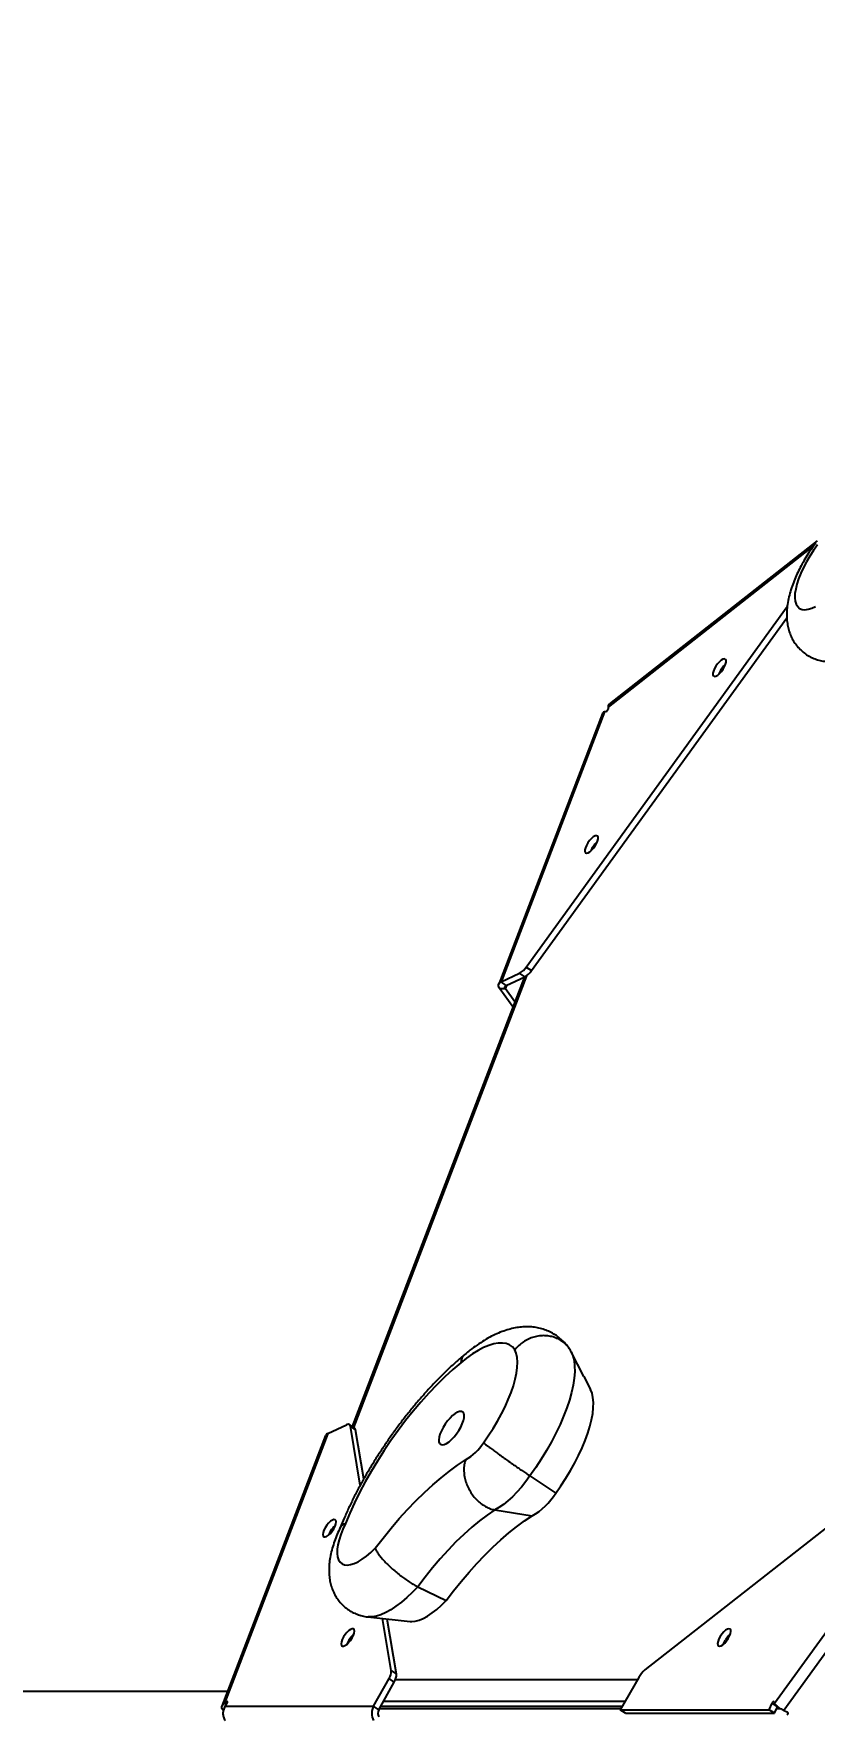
# Model space of a CAD drawing. Header units: millimetres. Extents: x -4720 to 4364, y -4819 to 4363.
# Drawn here: x -1610 to -1267, y 127 to 865 of the extents above; entities that cross this region are included whole.
import ezdxf

# ---------------------------------------------------------------- set-up
doc = ezdxf.new("R2010")
doc.units = ezdxf.units.MM
for name, color, linetype in [('DIKOM_ОБЪЕКТ', 7, 'Continuous'), ('DIKOM_РАЗМЕР_ЗОНА', 7, 'Continuous'), ('DIKOM_РАЗМЕР_ОБЪЕКТА', 7, 'Continuous')]:
    doc.layers.add(name, color=color, linetype=linetype)
doc.styles.add('style1', font='arial.ttf', dxfattribs={"width": 0.8})
doc.dimstyles.new('1-50', dxfattribs={"dimtxt": 300, "dimasz": 200, "dimexe": 100, "dimexo": 0, "dimgap": 100, "dimtad": 1, "dimdec": 0, "dimtxsty": 'style1', "dimcen": 0, "dimclrd": 7, "dimclre": 7, "dimadec": 1, "dimazin": 2, "dimtfac": 1, "dimtdec": 0, "dimtmove": 0, "dimatfit": 3, "dimfxl": 0, "dimlwd": 25, "dimlwe": 18, "dimarcsym": 0})

# ---------------------------------------------------------------- blocks, each defined once
blk = doc.blocks.new('*D10')
at = {"layer": 'Defpoints', "color": 0, "transparency": 16777216}
for p in [(-2674.62, 2212.87), (-210.39, 2212.87), (582.24, -1937.13)]:
    blk.add_point(p, dxfattribs=at)
at = {"layer": 'DIKOM_РАЗМЕР_ОБЪЕКТА', "color": 7, "lineweight": 18, "transparency": 16777216}
for p, q in [((-210.39, 2212.87), (-2774.62, 2212.87)), ((582.24, -1937.13), (-2774.62, -1937.13))]:
    blk.add_line(p, q, dxfattribs=at)
at = {"layer": 'DIKOM_РАЗМЕР_ОБЪЕКТА', "color": 7, "lineweight": 25, "transparency": 16777216}
blk.add_line((-2674.62, -1737.13), (-2674.62, 2012.87), dxfattribs=at)
at = {"layer": 'DIKOM_РАЗМЕР_ОБЪЕКТА', "color": 7, "transparency": 16777216}
for points in [[(-2707.95, 2012.87), (-2641.28, 2012.87), (-2674.62, 2212.87)], [(-2707.95, -1737.13), (-2641.28, -1737.13), (-2674.62, -1937.13)]]:
    blk.add_solid(points, dxfattribs=at)
at = {"layer": 'DIKOM_РАЗМЕР_ОБЪЕКТА', "color": 0, "transparency": 16777216, "insert": (-2927.79, 137.87), "char_height": 300, "attachment_point": 5, "rotation": 90, "style": 'style1'}
blk.add_mtext('4150', dxfattribs=at)
blk = doc.blocks.new('*D12')
at = {"layer": 'Defpoints', "color": 0, "transparency": 16777216}
for p in [(-4269.79, 4362.87), (248.26, 4362.87), (248.26, -4087.13)]:
    blk.add_point(p, dxfattribs=at)
at = {"layer": 'DIKOM_РАЗМЕР_ЗОНА', "color": 7, "lineweight": 18, "transparency": 16777216}
for p, q in [((248.26, 4362.87), (-4369.79, 4362.87)), ((248.26, -4087.13), (-4369.79, -4087.13))]:
    blk.add_line(p, q, dxfattribs=at)
at = {"layer": 'DIKOM_РАЗМЕР_ЗОНА', "color": 7, "lineweight": 25, "transparency": 16777216}
blk.add_line((-4269.79, -3887.13), (-4269.79, 4162.87), dxfattribs=at)
at = {"layer": 'DIKOM_РАЗМЕР_ЗОНА', "color": 7, "transparency": 16777216}
for points in [[(-4303.12, 4162.87), (-4236.45, 4162.87), (-4269.79, 4362.87)], [(-4303.12, -3887.13), (-4236.45, -3887.13), (-4269.79, -4087.13)]]:
    blk.add_solid(points, dxfattribs=at)
at = {"layer": 'DIKOM_РАЗМЕР_ЗОНА', "color": 0, "transparency": 16777216, "insert": (-4522.96, 137.87), "char_height": 300, "attachment_point": 5, "rotation": 90, "style": 'style1'}
blk.add_mtext('8450', dxfattribs=at)

msp = doc.modelspace()

# ---------------------------------------------------------------- linework, layer by layer
at = {"layer": 'DIKOM_ОБЪЕКТ'}
for p, q in [((-1266.78, 639.68), (-1357.22, 568.69)), ((-1265.36, 641.68), (-1356.59, 570.07)), ((-1393.11, 454.48), (-1278.49, 612.9)), ((-1390.82, 452.91), (-1278.66, 607.93)), ((-1306.01, 587.01), (-1305.63, 587.36)), ((-1357.22, 568.69), (-1357.21, 567.76)), ((-1359.67, 565.87), (-1405.24, 446.98)), ((-1358.77, 566.55), (-1404.21, 447.98)), ((-1357.97, 566.71), (-1358.77, 566.55)), ((-1362.2, 509.35), (-1361.82, 509.69)), ((-1392.96, 450.66), (-1469.01, 252.21)), ((-1404.21, 447.98), (-1396.05, 451.75)), ((-1393.76, 450.18), (-1396.05, 451.75)), ((-1393.11, 454.48), (-1390.82, 452.91)), ((-1393.93, 450.1), (-1469.61, 252.62)), ((-1402.19, 444.83), (-1404.73, 444.83)), ((-1398.98, 436.91), (-1404.73, 444.83)), ((-1401.92, 446.41), (-1404.21, 447.98)), ((-1402.19, 444.83), (-1401.51, 446.6)), ((-1398.1, 439.21), (-1402.19, 444.83)), ((-1401.92, 446.41), (-1393.76, 450.18)), ((-1374.26, 286.86), (-1374.46, 287.13)), ((-1373.41, 285.47), (-1373.37, 285.39)), ((-1367.83, 274.57), (-1373.37, 285.39)), ((-1367.83, 274.58), (-1364.88, 268.81)), ((-1480.23, 249.59), (-1472.07, 253.36)), ((-1468.5, 251.86), (-1470.78, 253.43)), ((-1466.06, 226.77), (-1470.41, 252.76)), ((-1468.13, 251.18), (-1470.41, 252.76)), ((-1464.51, 229.57), (-1468.13, 251.18)), ((-1204.56, 252.77), (-1340.99, 145.67)), ((-1481.27, 248.59), (-1526.83, 129.69)), ((-1480.23, 249.59), (-1525.67, 131.03)), ((-1284.01, 131.04), (-1198.24, 249.61)), ((-1194.22, 246.45), (-1280, 127.89)), ((-1391.54, 230.91), (-1380.17, 223.36)), ((-1406.95, 215.97), (-1390.58, 213.33)), ((-1440.78, 182.16), (-1428.29, 176.14)), ((-1462.68, 168.96), (-1444.2, 166.9)), ((-1452.43, 145.35), (-1456.26, 168.24)), ((-1450.15, 143.78), (-1454.2, 168.01)), ((-1460.17, 129.71), (-1453.42, 141.91)), ((-1457.88, 128.14), (-1451.13, 140.34)), ((-1451.13, 140.34), (-1453.42, 141.91)), ((-1452.43, 145.35), (-1450.15, 143.78)), ((-1450.59, 141.45), (-1344.26, 141.45)), ((-1343.73, 142.37), (-1351.84, 128.19)), ((-1524.32, 136.24), (-1886.5, 136.24)), ((-1525.67, 131.03), (-1524.67, 131.7)), ((-1524.92, 130.51), (-1525.67, 131.03)), ((-1524.56, 131.05), (-1525.45, 129.71)), ((-1525.45, 129.71), (-1460.17, 129.71)), ((-1524.34, 131.48), (-1524.67, 131.7)), ((-1457.88, 128.14), (-1460.17, 129.71)), ((-1457.59, 128.67), (-1351.56, 128.67)), ((-1457.01, 129.72), (-1350.96, 129.72)), ((-1349.76, 131.82), (-1455.85, 131.82)), ((-1351.84, 128.19), (-1286.38, 128.19)), ((-1349.55, 126.61), (-1351.84, 128.19)), ((-1349.55, 126.61), (-1284.1, 126.61)), ((-1286.38, 128.19), (-1285.1, 131.06)), ((-1284.1, 126.61), (-1286.38, 128.19)), ((-1282.81, 129.49), (-1285.1, 131.06)), ((-1284.27, 131.71), (-1284.01, 131.04)), ((-1284.1, 126.61), (-1282.81, 129.49)), ((-1283.18, 128.67), (-1281.41, 128.67)), ((-1280, 127.89), (-1278.54, 127.21))]:
    msp.add_line(p, q, dxfattribs=at)
at = {"layer": 'DIKOM_ОБЪЕКТ', "flags": 128}
for points in [[(-1265.2, 639.93), (-1266.94, 637.51), (-1268.58, 635.02), (-1270.07, 632.49), (-1271.41, 629.95), (-1272.56, 627.44), (-1273.52, 625.01), (-1274.26, 622.69), (-1274.78, 620.51), (-1275.08, 618.51), (-1275.13, 616.71), (-1274.95, 615.14), (-1274.54, 613.83), (-1273.9, 612.79), (-1273.04, 612.04), (-1271.98, 611.6), (-1270.73, 611.46), (-1269.3, 611.63), (-1267.73, 612.1), (-1266.04, 612.88)], [(-1308.3, 588.59), (-1309.12, 587.69), (-1309.87, 586.66), (-1310.49, 585.57), (-1310.93, 584.51), (-1311.15, 583.58), (-1311.14, 582.84), (-1310.9, 582.36), (-1310.44, 582.17), (-1309.8, 582.29), (-1309.04, 582.72), (-1308.22, 583.4), (-1307.4, 584.3), (-1306.65, 585.34), (-1306.03, 586.43), (-1305.59, 587.48), (-1305.37, 588.41), (-1305.38, 589.15), (-1305.62, 589.64), (-1306.08, 589.82), (-1306.72, 589.7), (-1307.48, 589.28), (-1308.3, 588.59)], [(-1364.49, 510.93), (-1365.31, 510.03), (-1366.06, 508.99), (-1366.68, 507.9), (-1367.12, 506.85), (-1367.34, 505.91), (-1367.33, 505.18), (-1367.09, 504.69), (-1366.63, 504.51), (-1365.99, 504.63), (-1365.23, 505.05), (-1364.41, 505.74), (-1363.59, 506.64), (-1362.84, 507.67), (-1362.22, 508.76), (-1361.78, 509.82), (-1361.56, 510.75), (-1361.57, 511.49), (-1361.81, 511.97), (-1362.27, 512.16), (-1362.91, 512.04), (-1363.67, 511.61), (-1364.49, 510.93)], [(-1404.73, 444.83), (-1405.04, 445.32), (-1405.24, 445.79), (-1405.33, 446.25), (-1405.32, 446.68), (-1405.2, 447.08), (-1404.97, 447.43), (-1404.63, 447.74), (-1404.21, 447.98)], [(-1402.19, 444.83), (-1402.34, 445.07), (-1402.44, 445.31), (-1402.49, 445.54), (-1402.48, 445.76), (-1402.42, 445.95), (-1402.3, 446.13), (-1402.14, 446.28), (-1401.92, 446.41)], [(-1398.11, 286.36), (-1399.17, 287.54), (-1400.45, 288.43), (-1401.92, 289.01), (-1403.59, 289.28), (-1405.44, 289.24), (-1407.44, 288.9), (-1409.6, 288.24), (-1411.88, 287.29), (-1414.28, 286.04), (-1416.76, 284.51), (-1419.32, 282.7), (-1421.94, 280.64)], [(-1421.94, 280.64), (-1425.43, 277.62), (-1428.95, 274.37), (-1432.46, 270.9), (-1435.95, 267.23), (-1439.41, 263.37), (-1442.82, 259.35), (-1446.16, 255.18), (-1449.41, 250.88), (-1452.57, 246.48), (-1455.61, 242), (-1458.52, 237.45), (-1461.29, 232.85), (-1463.91, 228.24), (-1466.35, 223.64), (-1468.62, 219.05), (-1470.69, 214.52), (-1472.56, 210.05)], [(-1411.98, 245.44), (-1409.8, 248.53), (-1407.74, 251.69), (-1405.81, 254.89), (-1404.04, 258.11), (-1402.44, 261.31), (-1401.02, 264.47), (-1399.8, 267.55), (-1398.79, 270.52), (-1398, 273.37), (-1397.44, 276.06), (-1397.1, 278.57), (-1397, 280.88), (-1397.14, 282.95), (-1397.51, 284.79), (-1398.11, 286.36)], [(-1373.37, 285.39), (-1372.66, 283.66), (-1372.15, 281.58), (-1371.88, 279.23), (-1371.85, 276.64), (-1372.07, 273.83), (-1372.53, 270.81), (-1373.23, 267.61), (-1374.17, 264.24), (-1375.33, 260.74), (-1376.72, 257.13), (-1378.31, 253.43), (-1380.1, 249.67), (-1382.08, 245.88), (-1384.23, 242.08), (-1386.53, 238.3), (-1388.98, 234.57), (-1391.54, 230.91)], [(-1380.17, 223.36), (-1377.9, 226.59), (-1375.74, 229.88), (-1373.72, 233.22), (-1371.84, 236.58), (-1370.13, 239.92), (-1368.59, 243.23), (-1367.24, 246.47), (-1366.1, 249.63), (-1365.16, 252.67), (-1364.44, 255.57), (-1363.94, 258.3), (-1363.68, 260.85), (-1363.63, 263.2), (-1363.82, 265.32), (-1364.24, 267.19), (-1364.88, 268.81)], [(-1431.21, 245.11), (-1430.7, 244.69), (-1430, 244.55), (-1429.14, 244.72), (-1428.14, 245.18), (-1427.06, 245.92), (-1425.93, 246.9), (-1424.81, 248.08), (-1423.73, 249.42), (-1422.75, 250.87), (-1421.9, 252.35), (-1421.22, 253.82), (-1420.73, 255.2), (-1420.45, 256.45), (-1420.41, 257.52), (-1420.59, 258.35), (-1420.99, 258.92), (-1421.6, 259.2), (-1422.39, 259.18), (-1423.32, 258.87), (-1424.37, 258.26), (-1425.48, 257.4), (-1426.61, 256.31), (-1427.71, 255.04), (-1428.75, 253.64), (-1429.67, 252.17), (-1430.44, 250.69), (-1431.03, 249.26), (-1431.41, 247.93), (-1431.57, 246.77), (-1431.51, 245.82), (-1431.21, 245.11)], [(-1470.41, 252.76), (-1470.48, 253.03), (-1470.6, 253.25), (-1470.75, 253.41), (-1470.95, 253.52), (-1471.18, 253.57), (-1471.45, 253.56), (-1471.75, 253.49), (-1472.07, 253.36)], [(-1459.46, 199.09), (-1456.02, 203.57), (-1452.5, 207.92), (-1448.91, 212.12), (-1445.27, 216.14), (-1441.6, 219.97), (-1437.91, 223.58), (-1434.23, 226.97), (-1430.56, 230.11), (-1426.92, 232.99), (-1423.34, 235.6), (-1419.83, 237.92)], [(-1391.54, 230.91), (-1393.35, 228.41), (-1395.25, 226.02), (-1397.21, 223.79), (-1399.21, 221.74), (-1401.21, 219.91), (-1403.19, 218.32), (-1405.11, 217), (-1406.95, 215.97)], [(-1406.95, 215.97), (-1410.27, 213.71), (-1413.66, 211.16), (-1417.1, 208.32), (-1420.56, 205.22), (-1424.03, 201.87), (-1427.49, 198.3), (-1430.91, 194.52), (-1434.28, 190.55), (-1437.58, 186.43), (-1440.78, 182.16)], [(-1482.36, 206.04), (-1482.49, 205.17), (-1482.39, 204.53), (-1482.05, 204.16), (-1481.52, 204.1), (-1480.83, 204.35), (-1480.03, 204.88), (-1479.2, 205.66), (-1478.4, 206.62), (-1477.7, 207.69), (-1477.15, 208.78), (-1476.79, 209.79), (-1476.66, 210.66), (-1476.77, 211.3), (-1477.1, 211.67), (-1477.63, 211.73), (-1478.32, 211.48), (-1479.12, 210.95), (-1479.95, 210.17), (-1480.75, 209.21), (-1481.45, 208.14), (-1482.01, 207.05), (-1482.36, 206.04)], [(-1472.56, 210.05), (-1473.7, 207.55), (-1474.64, 205.13), (-1475.38, 202.81), (-1475.88, 200.64), (-1476.16, 198.65), (-1476.2, 196.86), (-1476, 195.31), (-1475.58, 194.02), (-1474.92, 193), (-1474.05, 192.27), (-1472.98, 191.84), (-1471.71, 191.72), (-1470.28, 191.91), (-1468.7, 192.41), (-1467, 193.2), (-1465.19, 194.29), (-1463.32, 195.64), (-1461.4, 197.25), (-1459.46, 199.09)], [(-1428.29, 176.14), (-1425.03, 180.42), (-1421.69, 184.58), (-1418.28, 188.6), (-1414.82, 192.45), (-1411.33, 196.11), (-1407.82, 199.57), (-1404.3, 202.82), (-1400.81, 205.83), (-1397.35, 208.6), (-1393.93, 211.1), (-1390.58, 213.33)], [(-1440.78, 182.16), (-1443.19, 179.7), (-1445.61, 177.44), (-1448.01, 175.4), (-1450.37, 173.62), (-1452.67, 172.11), (-1454.88, 170.87), (-1456.99, 169.93), (-1458.97, 169.29), (-1460.81, 168.96), (-1462.48, 168.94), (-1462.65, 168.95)], [(-1444.2, 166.9), (-1443.42, 166.87), (-1441.89, 167.04), (-1440.21, 167.52), (-1438.41, 168.29), (-1436.5, 169.35), (-1434.51, 170.68), (-1432.46, 172.27), (-1430.38, 174.09), (-1428.29, 176.14)], [(-1474.33, 158.04), (-1474.46, 157.18), (-1474.35, 156.54), (-1474.02, 156.17), (-1473.48, 156.1), (-1472.79, 156.35), (-1472, 156.88), (-1471.17, 157.66), (-1470.37, 158.63), (-1469.67, 159.69), (-1469.11, 160.78), (-1468.76, 161.79), (-1468.63, 162.66), (-1468.73, 163.3), (-1469.07, 163.67), (-1469.6, 163.73), (-1470.29, 163.49), (-1471.08, 162.95), (-1471.91, 162.17), (-1472.71, 161.21), (-1473.42, 160.14), (-1473.97, 159.06), (-1474.33, 158.04)], [(-1304.42, 159.48), (-1303.84, 160.57), (-1303.44, 161.61), (-1303.26, 162.51), (-1303.32, 163.2), (-1303.61, 163.62), (-1304.1, 163.75), (-1304.77, 163.57), (-1305.55, 163.09), (-1306.37, 162.35), (-1307.18, 161.42), (-1307.91, 160.37), (-1308.5, 159.28), (-1308.9, 158.24), (-1309.08, 157.34), (-1309.02, 156.65), (-1308.73, 156.22), (-1308.23, 156.1), (-1307.57, 156.28), (-1306.79, 156.76), (-1305.96, 157.49), (-1305.15, 158.43), (-1304.42, 159.48)], [(-1306.51, 156.98), (-1306.22, 157.7), (-1305.63, 158.79)]]:
    msp.add_lwpolyline(points, dxfattribs=at)
at = {"layer": 'DIKOM_ОБЪЕКТ'}
for centre, radius, start, end in [((-1298.4, 579.21), 10.91, 134.29443, 159.31873), ((-1354.58, 501.54), 10.91, 134.29847, 159.31468), ((-1400.25, 459.23), 8.58, 299.35476, 326.40136), ((-1397.97, 457.66), 8.58, 299.35697, 326.39852), ((-1416.55, 280.21), 5.41, 131.06178, 175.48983), ((-1469.07, 251.1), 0.948, 4.98139, 52.89409), ((-1479.56, 247.87), 1.86, 111.40326, 157.16154), ((-1429.94, 256.32), 20.99, 298.77524, 328.77968), ((-1405.1, 238.82), 29.33, 299.66021, 328.19044), ((-1469.96, 201.28), 10.63, 131.15138, 159.61571), ((-1468.6, 203.03), 10.41, 143.56158, 159.16656), ((-1461.92, 153.28), 10.63, 131.15124, 159.61587), ((-1460.58, 155.03), 10.39, 143.52542, 159.18832), ((-1296.61, 153.37), 10.52, 131.20748, 148.98609), ((-1458.51, 145.23), 6.08, 326.88792, 1.13226), ((-1456.22, 143.66), 6.08, 326.88719, 1.13665), ((-1333.54, 136.68), 11.67, 129.68033, 150.83221), ((-1454.39, 126.56), 6.59, 151.38882, 208.61767), ((-1454.99, 126.56), 3.29, 151.38842, 208.61591)]:
    msp.add_arc(centre, radius, start, end, dxfattribs=at)
for centre, major_axis, ratio, start_param, end_param in [((-1357.72, 567.36), (0.416, 0.625), 0.475748, 3.583836, 5.678231), ((-1524.92, 131.05), (0.565, 0.729), 0.315646, 4.952403, 7.046798), ((-1284.74, 131.06), (0.402, 0.734), 0.382659, 5.966399, 8.060794), ((-1279, 126.56), (0.94, 0), 0.797998, 5.235987, 7.330382)]:
    msp.add_ellipse(centre, major_axis=major_axis, ratio=ratio, start_param=start_param, end_param=end_param, dxfattribs=at)
for points, knots in [([(-1266.01, 640.72), (-1266.18, 640.49), (-1267.03, 639.36), (-1268.49, 637.27), (-1270.3, 634.44), (-1271.98, 631.53), (-1273.52, 628.58), (-1274.91, 625.58), (-1276.12, 622.53), (-1277.16, 619.42), (-1277.98, 616.22), (-1278.52, 613.1), (-1278.75, 610.15), (-1278.7, 607.44), (-1278.39, 604.91), (-1277.85, 602.53), (-1277.06, 600.29), (-1276.04, 598.19), (-1274.79, 596.24), (-1273.27, 594.41), (-1271.49, 592.75), (-1269.48, 591.32), (-1267.35, 590.2), (-1265.14, 589.38), (-1263.17, 588.88), (-1261.95, 588.76), (-1261.5, 588.71)], [0, 0, 0, 0, 0.012484, 0.060252, 0.108041, 0.156001, 0.204364, 0.253412, 0.303485, 0.355003, 0.408433, 0.464082, 0.512918, 0.558263, 0.600536, 0.64053, 0.67893, 0.716243, 0.752838, 0.788984, 0.828283, 0.866623, 0.904181, 0.941183, 0.977929, 1, 1, 1, 1]), ([(-1356.51, 570.08), (-1356.68, 569.95), (-1357.11, 569.6), (-1357.18, 569.04), (-1357.22, 568.69)], [0, 0, 0, 0, 0.387417, 1, 1, 1, 1]), ([(-1358.77, 566.55), (-1359.06, 566.44), (-1359.49, 566.29), (-1359.63, 565.88), (-1359.67, 565.75)], [0, 0, 0, 0, 0.667855, 1, 1, 1, 1]), ([(-1374.77, 287.54), (-1374.99, 287.85), (-1375.74, 288.89), (-1377.27, 290.46), (-1379.32, 292.18), (-1381.54, 293.6), (-1383.88, 294.74), (-1386.32, 295.58), (-1388.82, 296.14), (-1391.39, 296.42), (-1394.01, 296.44), (-1396.7, 296.18), (-1399.48, 295.65), (-1402.35, 294.83), (-1405.33, 293.7), (-1408.42, 292.25), (-1411.57, 290.48), (-1414.72, 288.42), (-1417.57, 286.35), (-1419.35, 284.9), (-1420.1, 284.29)], [0, 0, 0, 0, 0.022356, 0.07501, 0.126385, 0.176801, 0.226683, 0.276403, 0.326453, 0.377372, 0.429763, 0.484305, 0.541723, 0.602692, 0.667574, 0.736038, 0.806867, 0.878289, 0.948978, 1, 1, 1, 1]), ([(-1373.41, 285.47), (-1373.79, 286.12), (-1374.56, 287.45), (-1376.16, 289.14), (-1378.04, 290.55), (-1380.16, 291.6), (-1382.48, 292.29), (-1384.9, 292.58), (-1387.39, 292.47), (-1389.84, 291.97), (-1392.22, 291.08), (-1394.41, 289.84), (-1396.4, 288.29), (-1397.55, 287.06), (-1398.09, 286.38), (-1398.11, 286.36)], [0, 0, 0, 0, 0.082083, 0.166548, 0.248633, 0.3331, 0.415181, 0.49964, 0.581732, 0.666202, 0.748318, 0.83281, 0.913768, 0.997001, 1, 1, 1, 1]), ([(-1420.1, 284.29), (-1420.73, 283.76), (-1422.56, 282.22), (-1425.6, 279.51), (-1429.18, 276.11), (-1432.72, 272.55), (-1436.2, 268.84), (-1439.63, 264.98), (-1443, 261), (-1446.29, 256.9), (-1449.49, 252.7), (-1452.61, 248.41), (-1455.62, 244.04), (-1458.52, 239.61), (-1461.31, 235.13), (-1463.96, 230.61), (-1466.48, 226.06), (-1468.86, 221.5), (-1471.08, 216.94), (-1473.11, 212.48), (-1474.31, 209.57), (-1474.89, 208.15)], [0, 0, 0, 0, 0.028787, 0.084044, 0.138961, 0.193571, 0.247928, 0.302078, 0.356067, 0.409931, 0.463706, 0.517425, 0.571118, 0.624816, 0.678536, 0.732311, 0.786172, 0.840153, 0.894291, 0.948628, 1, 1, 1, 1]), ([(-1411.98, 245.44), (-1411.98, 245.44), (-1411.72, 245.24), (-1411.1, 244.77), (-1409.89, 243.87), (-1408.41, 242.77), (-1406.72, 241.53), (-1404.84, 240.17), (-1402.85, 238.74), (-1400.78, 237.27), (-1398.72, 235.82), (-1396.69, 234.41), (-1394.8, 233.1), (-1393.03, 231.9), (-1392.04, 231.24), (-1391.54, 230.91)], [0, 0, 0, 0, 0.002397, 0.083769, 0.167448, 0.249544, 0.334019, 0.416082, 0.500525, 0.582579, 0.667011, 0.749067, 0.833505, 0.915562, 1, 1, 1, 1]), ([(-1419.83, 237.92), (-1419.84, 237.91), (-1420.07, 237.23), (-1420.42, 235.8), (-1420.59, 233.53), (-1420.4, 231.15), (-1419.87, 228.77), (-1419.01, 226.4), (-1417.86, 224.16), (-1416.43, 222.06), (-1414.78, 220.21), (-1412.95, 218.61), (-1411.01, 217.35), (-1408.98, 216.41), (-1407.63, 216.12), (-1406.95, 215.97)], [0, 0, 0, 0, 0.001892, 0.08427, 0.169031, 0.251087, 0.335512, 0.417424, 0.501703, 0.583551, 0.667768, 0.749638, 0.833885, 0.915754, 1, 1, 1, 1]), ([(-1474.82, 208.31), (-1474.94, 208.06), (-1475.55, 206.8), (-1476.53, 204.51), (-1477.68, 201.44), (-1478.62, 198.29), (-1479.31, 195.17), (-1479.71, 192.16), (-1479.83, 189.35), (-1479.68, 186.71), (-1479.28, 184.24), (-1478.64, 181.92), (-1477.77, 179.73), (-1476.66, 177.68), (-1475.27, 175.73), (-1473.61, 173.92), (-1471.68, 172.33), (-1469.61, 171.04), (-1467.43, 170.05), (-1465.19, 169.37), (-1463.57, 169.02), (-1462.7, 168.97), (-1462.6, 168.96)], [0, 0, 0, 0, 0.015677, 0.078768, 0.143198, 0.209728, 0.278924, 0.343278, 0.403722, 0.459783, 0.512325, 0.562328, 0.610576, 0.657641, 0.703936, 0.75479, 0.804265, 0.852542, 0.899956, 0.946828, 0.993561, 1, 1, 1, 1]), ([(-1474.78, 208.29), (-1474.72, 208.44), (-1474.54, 208.91), (-1473.81, 209.51), (-1473.03, 209.89), (-1472.57, 210.05), (-1472.56, 210.05)], [0, 0, 0, 0, 0.1820343, 0.5804633, 0.9903509, 1, 1, 1, 1]), ([(-1459.46, 199.09), (-1459.46, 199.08), (-1459.32, 198.7), (-1458.93, 197.85), (-1458.01, 196.43), (-1456.78, 194.89), (-1455.35, 193.3), (-1453.69, 191.65), (-1451.89, 190), (-1449.97, 188.37), (-1448.02, 186.83), (-1446.05, 185.38), (-1444.16, 184.1), (-1442.36, 182.99), (-1441.31, 182.44), (-1440.78, 182.16)], [0, 0, 0, 0, 0.0013696, 0.0879552, 0.1772336, 0.2591291, 0.3433348, 0.4244558, 0.5078755, 0.5886429, 0.6717287, 0.7526241, 0.8358751, 0.916766, 1, 1, 1, 1]), ([(-1526.2, 127.87), (-1526.44, 128.16), (-1526.87, 128.68), (-1526.94, 129.48), (-1526.6, 130.31), (-1526, 130.78), (-1525.67, 131.03)], [0, 0, 0, 0, 0.2731891, 0.5000112, 0.7303964, 1, 1, 1, 1]), ([(-1525.45, 129.71), (-1525.73, 129.17), (-1526.25, 128.18), (-1526.45, 126.54), (-1526.25, 124.92), (-1525.73, 123.93), (-1525.45, 123.4)], [0, 0, 0, 0, 0.27319, 0.500016, 0.730403, 1, 1, 1, 1]), ([(-1284.01, 131.04), (-1283.86, 130.79), (-1283.57, 130.32), (-1282.67, 129.48), (-1281.5, 128.68), (-1280.52, 128.17), (-1280, 127.89)], [0, 0, 0, 0, 0.273195, 0.500019, 0.730409, 1, 1, 1, 1])]:
    msp.add_open_spline(points, degree=3, knots=knots, dxfattribs=at)

# ---------------------------------------------------------------- dimensions: what is measured, and where the dimension line sits
at = {"layer": 'DIKOM_РАЗМЕР_ЗОНА'}
dim = msp.add_linear_dim(base=(-4269.79, 4362.87), p1=(248.26, -4087.13), p2=(248.26, 4362.87), angle=90, dimstyle='1-50', dxfattribs=at)
dim.commit()
dim.dimension.update_dxf_attribs({"geometry": '*D12', "text_midpoint": (-4269.79, 137.87), "dimtype": 160})
at = {"layer": 'DIKOM_РАЗМЕР_ОБЪЕКТА'}
dim = msp.add_linear_dim(base=(-2674.62, 2212.87), p1=(582.24, -1937.13), p2=(-210.39, 2212.87), angle=90, dimstyle='1-50', dxfattribs=at)
dim.commit()
dim.dimension.update_dxf_attribs({"geometry": '*D10', "text_midpoint": (-2674.62, 137.87), "dimtype": 160})

doc.saveas('drawing.dxf')
